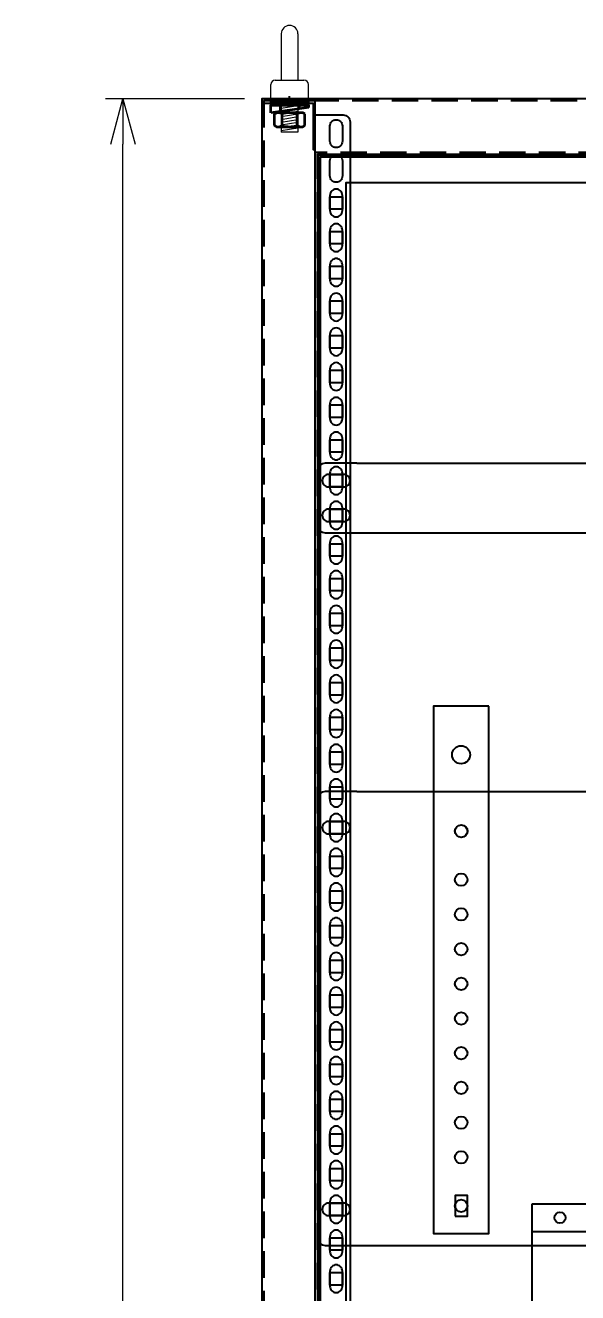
# Model space of a CAD drawing. Header units: millimetres. Extents: x 173893 to 258446, y -176540 to -123824.
# Drawn here: x 187391 to 187789, y -151404 to -150491 of the extents above; entities that cross this region are included whole.
import ezdxf

# ---------------------------------------------------------------- set-up
doc = ezdxf.new("R2010")
doc.units = ezdxf.units.MM
doc.header["$LTSCALE"] = 3
for name, pattern in [('ACAD_ISO04W100', [30, 24, -3, 0, -3]), ('CACHE2', [4.7625, 3.175, -1.5875]), ('HIDDEN', [9.525, 6.35, -3.175])]:
    doc.linetypes.add(name, pattern=pattern)
for name, color, linetype in [('@.DM. NÉT CHÍNH', 7, 'Continuous'), ('@.VISIBLE', 7, 'Continuous'), ('centerline', 6, 'ACAD_ISO04W100'), ('dim', 7, 'Continuous'), ('equipments', 2, 'Continuous')]:
    doc.layers.add(name, color=color, linetype=linetype)
doc.layers.add('FORT', color=2, linetype='Continuous', lineweight=35)
doc.layers.add('POINTILLE', color=8, linetype='CACHE2', lineweight=25)
doc.styles.add('Ann_w01', font='romans.shx', dxfattribs={"width": 0.6, "bigfont": 'chineset.shx'})
doc.dimstyles.new('Dim 01_SC25', dxfattribs={"dimscale": 25, "dimtxt": 2, "dimasz": 1.3, "dimexe": 0.5, "dimexo": 0.5, "dimgap": 0.5, "dimtad": 1, "dimdec": 1, "dimzin": 12, "dimdsep": 46, "dimtxsty": 'Ann_w01', "dimblk": 'OPEN30', "dimcen": 1.5, "dimclrd": 6, "dimclre": 6, "dimclrt": 3, "dimadec": 1, "dimazin": 3, "dimtm": 1e-09, "dimtfac": 1, "dimtdec": 1, "dimtix": 1, "dimtmove": 0, "dimatfit": 3, "dimldrblk": 'OPEN30', "dimfxl": 1, "dimtolj": 1, "dimlwd": 0, "dimlwe": 0, "dimarcsym": 0})

# ---------------------------------------------------------------- blocks, each defined once
blk = doc.blocks.new('_Open30')
at = {"color": 0, "linetype": 'ByBlock', "lineweight": -2}
for p, q in [((-1, 0.268), (0, 0)), ((0, 0), (-1, -0.268)), ((0, 0), (-1, 0))]:
    blk.add_line(p, q, dxfattribs=at)
blk = doc.blocks.new('*D166')
at = {"layer": 'Defpoints', "color": 0, "transparency": 16777216}
for p in [(187461.33, -150543.95), (187561.33, -150543.95), (187561.33, -152543.95)]:
    blk.add_point(p, dxfattribs=at)
at = {"layer": 'dim', "color": 6, "lineweight": 0, "transparency": 16777216}
for p, q in [((187548.83, -150543.95), (187448.83, -150543.95)), ((187461.33, -152511.45), (187461.33, -150576.45)), ((187548.83, -152543.95), (187448.83, -152543.95))]:
    blk.add_line(p, q, dxfattribs=at)
at = {"layer": 'dim', "color": 6, "lineweight": 0, "transparency": 16777216, "xscale": 32.5, "yscale": 32.5, "zscale": 32.5}
for p, rotation in [((187461.33, -150543.95), 90), ((187461.33, -152543.95), 270)]:
    blk.add_blockref('_Open30', p, dxfattribs=dict(at, rotation=rotation))
at = {"layer": 'dim', "color": 3, "transparency": 16777216, "insert": (187423.83, -151543.95), "char_height": 50, "attachment_point": 5, "rotation": 90, "style": 'Ann_w01'}
blk.add_mtext('\\A1;2000', dxfattribs=at)
blk = doc.blocks.new('HM12_COTE')
at = {"layer": 'FORT'}
for p, q in [((-10.97, 9.15), (-9.5, 10)), ((-10.97, 0.85), (-10.97, 9.15)), ((9.5, 10), (-9.5, 10)), ((-5.48, 0.85), (-5.48, 9.15)), ((5.48, 0.85), (5.48, 9.15)), ((10.97, 9.15), (9.5, 10)), ((10.97, 0.85), (10.97, 9.15)), ((-9.5, 0), (-10.97, 0.85)), ((-9.5, 0), (9.5, 0)), ((9.5, 0), (10.97, 0.85))]:
    blk.add_line(p, q, dxfattribs=at)
for centre, radius, start, end in [((-8.23, 5.14), 4.86, 55.61585, 124.38415), ((0, -8.15), 18.15, 72.4121, 107.5879), ((8.23, 5.14), 4.86, 55.61585, 124.38415), ((-8.23, 4.86), 4.86, 235.61585, 304.38415), ((0, 18.15), 18.15, 252.4121, 287.5879), ((8.23, 4.86), 4.86, 235.61585, 304.38415)]:
    blk.add_arc(centre, radius, start, end, dxfattribs=at)
blk = doc.blocks.new('CALE_M12_IPN')
at = {"layer": 'FORT'}
for p, q in [((-13.5, 3.61), (13.5, 3.61)), ((-13.5, -1.89), (-13.5, 3.61)), ((13.5, 1.89), (-13.5, -1.89)), ((13.5, 3.61), (13.5, 1.89))]:
    blk.add_line(p, q, dxfattribs=at)
at = {"layer": 'POINTILLE'}
for p, q in [((-7, 3.61), (-7, -0.98)), ((7, 3.61), (7, 0.98))]:
    blk.add_line(p, q, dxfattribs=at)
blk = doc.blocks.new('RONDELLE_M12')
at = {"layer": 'FORT'}
blk.add_lwpolyline([(-13.5, 2.5), (-13.5, 0), (13.5, 0), (13.5, 2.5)], close=True, dxfattribs=at)
at = {"layer": 'POINTILLE'}
for p, q in [((-7, 0), (-7, 2.5)), ((7, 0), (7, 2.5))]:
    blk.add_line(p, q, dxfattribs=at)
blk = doc.blocks.new('Oval 20x9')
at = {"layer": '@.VISIBLE', "color": 2}
blk.add_lwpolyline([(-5.5, -4.5), (5.5, -4.5, 0.414214), (10, 0), (10, 0, 0.414214), (5.5, 4.5), (-5.5, 4.5, 0.414214), (-10, 0), (-10, 0, 0.414214)], format="xyb", close=True, dxfattribs=at)

msp = doc.modelspace()

# ---------------------------------------------------------------- linework, layer by layer
for points in [[(187561.33, -152443.95), (188561.33, -152443.95), (188561.33, -150543.95), (187561.33, -150543.95)], [(187601.33, -152403.95), (188521.33, -152403.95), (188521.33, -150583.95), (187601.33, -150583.95)], [(187610.33, -150614.45), (187619.33, -150614.45), (187619.33, -150623.45), (187610.33, -150623.45)], [(187610.33, -150639.45), (187619.33, -150639.45), (187619.33, -150648.45), (187610.33, -150648.45)], [(187610.33, -150664.45), (187619.33, -150664.45), (187619.33, -150673.45), (187610.33, -150673.45)], [(187610.33, -150689.45), (187619.33, -150689.45), (187619.33, -150698.45), (187610.33, -150698.45)], [(187610.33, -150714.45), (187619.33, -150714.45), (187619.33, -150723.45), (187610.33, -150723.45)], [(187610.33, -150739.45), (187619.33, -150739.45), (187619.33, -150748.45), (187610.33, -150748.45)], [(187610.33, -150764.45), (187619.33, -150764.45), (187619.33, -150773.45), (187610.33, -150773.45)], [(187610.33, -150789.45), (187619.33, -150789.45), (187619.33, -150798.45), (187610.33, -150798.45)], [(187610.33, -150814.45), (187619.33, -150814.45), (187619.33, -150823.45), (187610.33, -150823.45)], [(187610.33, -150839.45), (187619.33, -150839.45), (187619.33, -150848.45), (187610.33, -150848.45)], [(187610.33, -150864.45), (187619.33, -150864.45), (187619.33, -150873.45), (187610.33, -150873.45)], [(187610.33, -150889.45), (187619.33, -150889.45), (187619.33, -150898.45), (187610.33, -150898.45)], [(187610.33, -150914.45), (187619.33, -150914.45), (187619.33, -150923.45), (187610.33, -150923.45)], [(187610.33, -150939.45), (187619.33, -150939.45), (187619.33, -150948.45), (187610.33, -150948.45)], [(187610.33, -150964.45), (187619.33, -150964.45), (187619.33, -150973.45), (187610.33, -150973.45)], [(187724.83, -150981.45), (187684.83, -150981.45), (187684.83, -151361.45), (187724.83, -151361.45)], [(187610.33, -150989.45), (187619.33, -150989.45), (187619.33, -150998.45), (187610.33, -150998.45)], [(187610.33, -151014.45), (187619.33, -151014.45), (187619.33, -151023.45), (187610.33, -151023.45)], [(187610.33, -151039.45), (187619.33, -151039.45), (187619.33, -151048.45), (187610.33, -151048.45)], [(187610.33, -151064.45), (187619.33, -151064.45), (187619.33, -151073.45), (187610.33, -151073.45)], [(187610.33, -151089.45), (187619.33, -151089.45), (187619.33, -151098.45), (187610.33, -151098.45)], [(187610.33, -151114.45), (187619.33, -151114.45), (187619.33, -151123.45), (187610.33, -151123.45)], [(187610.33, -151139.45), (187619.33, -151139.45), (187619.33, -151148.45), (187610.33, -151148.45)], [(187610.33, -151164.45), (187619.33, -151164.45), (187619.33, -151173.45), (187610.33, -151173.45)], [(187610.33, -151189.45), (187619.33, -151189.45), (187619.33, -151198.45), (187610.33, -151198.45)], [(187610.33, -151214.45), (187619.33, -151214.45), (187619.33, -151223.45), (187610.33, -151223.45)], [(187610.33, -151239.45), (187619.33, -151239.45), (187619.33, -151248.45), (187610.33, -151248.45)], [(187610.33, -151264.45), (187619.33, -151264.45), (187619.33, -151273.45), (187610.33, -151273.45)], [(187610.33, -151289.45), (187619.33, -151289.45), (187619.33, -151298.45), (187610.33, -151298.45)], [(187610.33, -151314.45), (187619.33, -151314.45), (187619.33, -151323.45), (187610.33, -151323.45)], [(187610.33, -151339.45), (187619.33, -151339.45), (187619.33, -151348.45), (187610.33, -151348.45)], [(187610.33, -151364.45), (187619.33, -151364.45), (187619.33, -151373.45), (187610.33, -151373.45)], [(187610.33, -151389.45), (187619.33, -151389.45), (187619.33, -151398.45), (187610.33, -151398.45)]]:
    msp.add_lwpolyline(points, close=True)
at = {"linetype": 'HIDDEN'}
for points in [[(187562.83, -152442.45), (188559.83, -152442.45), (188559.83, -150545.45), (187562.83, -150545.45)], [(187599.83, -152405.45), (188522.83, -152405.45), (188522.83, -150582.45), (187599.83, -150582.45)]]:
    msp.add_lwpolyline(points, close=True, dxfattribs=at)
at = {"color": 1}
msp.add_lwpolyline([(187599.83, -150580.45), (187599.83, -150545.45), (187562.83, -150545.45), (187562.83, -150546.95), (187598.33, -150546.95), (187598.33, -150580.45)], close=True, dxfattribs=at)
at = {"color": 151}
for points in [[(187599.83, -150555.45), (187619.83, -150555.45, -0.414214), (187624.83, -150560.45), (187624.83, -152427.45, -0.414214), (187619.83, -152432.45), (187599.83, -152432.45)], [(187610.33, -150574.45), (187610.33, -150563.45, -0.414214), (187614.83, -150558.95), (187614.83, -150558.95, -0.414214), (187619.33, -150563.45), (187619.33, -150574.45, -0.414214), (187614.83, -150578.95), (187614.83, -150578.95, -0.414214)], [(187610.33, -150599.45), (187610.33, -150588.45, -0.414214), (187614.83, -150583.95), (187614.83, -150583.95, -0.414214), (187619.33, -150588.45), (187619.33, -150599.45, -0.414214), (187614.83, -150603.95), (187614.83, -150603.95, -0.414214)], [(187610.33, -150613.45), (187610.33, -150624.45, 0.414214), (187614.83, -150628.95), (187614.83, -150628.95, 0.414214), (187619.33, -150624.45), (187619.33, -150613.45, 0.414214), (187614.83, -150608.95), (187614.83, -150608.95, 0.414214)], [(187610.33, -150638.45), (187610.33, -150649.45, 0.414214), (187614.83, -150653.95), (187614.83, -150653.95, 0.414214), (187619.33, -150649.45), (187619.33, -150638.45, 0.414214), (187614.83, -150633.95), (187614.83, -150633.95, 0.414214)], [(187610.33, -150663.45), (187610.33, -150674.45, 0.414214), (187614.83, -150678.95), (187614.83, -150678.95, 0.414214), (187619.33, -150674.45), (187619.33, -150663.45, 0.414214), (187614.83, -150658.95), (187614.83, -150658.95, 0.414214)], [(187610.33, -150688.45), (187610.33, -150699.45, 0.414214), (187614.83, -150703.95), (187614.83, -150703.95, 0.414214), (187619.33, -150699.45), (187619.33, -150688.45, 0.414214), (187614.83, -150683.95), (187614.83, -150683.95, 0.414214)], [(187610.33, -150713.45), (187610.33, -150724.45, 0.414214), (187614.83, -150728.95), (187614.83, -150728.95, 0.414214), (187619.33, -150724.45), (187619.33, -150713.45, 0.414214), (187614.83, -150708.95), (187614.83, -150708.95, 0.414214)], [(187610.33, -150738.45), (187610.33, -150749.45, 0.414214), (187614.83, -150753.95), (187614.83, -150753.95, 0.414214), (187619.33, -150749.45), (187619.33, -150738.45, 0.414214), (187614.83, -150733.95), (187614.83, -150733.95, 0.414214)], [(187610.33, -150763.45), (187610.33, -150774.45, 0.414214), (187614.83, -150778.95), (187614.83, -150778.95, 0.414214), (187619.33, -150774.45), (187619.33, -150763.45, 0.414214), (187614.83, -150758.95), (187614.83, -150758.95, 0.414214)], [(187610.33, -150788.45), (187610.33, -150799.45, 0.414214), (187614.83, -150803.95), (187614.83, -150803.95, 0.414214), (187619.33, -150799.45), (187619.33, -150788.45, 0.414214), (187614.83, -150783.95), (187614.83, -150783.95, 0.414214)], [(187610.33, -150813.45), (187610.33, -150824.45, 0.414214), (187614.83, -150828.95), (187614.83, -150828.95, 0.414214), (187619.33, -150824.45), (187619.33, -150813.45, 0.414214), (187614.83, -150808.95), (187614.83, -150808.95, 0.414214)], [(187610.33, -150838.45), (187610.33, -150849.45, 0.414214), (187614.83, -150853.95), (187614.83, -150853.95, 0.414214), (187619.33, -150849.45), (187619.33, -150838.45, 0.414214), (187614.83, -150833.95), (187614.83, -150833.95, 0.414214)], [(187610.33, -150863.45), (187610.33, -150874.45, 0.414214), (187614.83, -150878.95), (187614.83, -150878.95, 0.414214), (187619.33, -150874.45), (187619.33, -150863.45, 0.414214), (187614.83, -150858.95), (187614.83, -150858.95, 0.414214)], [(187610.33, -150888.45), (187610.33, -150899.45, 0.414214), (187614.83, -150903.95), (187614.83, -150903.95, 0.414214), (187619.33, -150899.45), (187619.33, -150888.45, 0.414214), (187614.83, -150883.95), (187614.83, -150883.95, 0.414214)], [(187610.33, -150913.45), (187610.33, -150924.45, 0.414214), (187614.83, -150928.95), (187614.83, -150928.95, 0.414214), (187619.33, -150924.45), (187619.33, -150913.45, 0.414214), (187614.83, -150908.95), (187614.83, -150908.95, 0.414214)], [(187610.33, -150938.45), (187610.33, -150949.45, 0.414214), (187614.83, -150953.95), (187614.83, -150953.95, 0.414214), (187619.33, -150949.45), (187619.33, -150938.45, 0.414214), (187614.83, -150933.95), (187614.83, -150933.95, 0.414214)], [(187610.33, -150963.45), (187610.33, -150974.45, 0.414214), (187614.83, -150978.95), (187614.83, -150978.95, 0.414214), (187619.33, -150974.45), (187619.33, -150963.45, 0.414214), (187614.83, -150958.95), (187614.83, -150958.95, 0.414214)], [(187610.33, -150988.45), (187610.33, -150999.45, 0.414214), (187614.83, -151003.95), (187614.83, -151003.95, 0.414214), (187619.33, -150999.45), (187619.33, -150988.45, 0.414214), (187614.83, -150983.95), (187614.83, -150983.95, 0.414214)], [(187610.33, -151013.45), (187610.33, -151024.45, 0.414214), (187614.83, -151028.95), (187614.83, -151028.95, 0.414214), (187619.33, -151024.45), (187619.33, -151013.45, 0.414214), (187614.83, -151008.95), (187614.83, -151008.95, 0.414214)], [(187610.33, -151038.45), (187610.33, -151049.45, 0.414214), (187614.83, -151053.95), (187614.83, -151053.95, 0.414214), (187619.33, -151049.45), (187619.33, -151038.45, 0.414214), (187614.83, -151033.95), (187614.83, -151033.95, 0.414214)], [(187610.33, -151063.45), (187610.33, -151074.45, 0.414214), (187614.83, -151078.95), (187614.83, -151078.95, 0.414214), (187619.33, -151074.45), (187619.33, -151063.45, 0.414214), (187614.83, -151058.95), (187614.83, -151058.95, 0.414214)], [(187610.33, -151088.45), (187610.33, -151099.45, 0.414214), (187614.83, -151103.95), (187614.83, -151103.95, 0.414214), (187619.33, -151099.45), (187619.33, -151088.45, 0.414214), (187614.83, -151083.95), (187614.83, -151083.95, 0.414214)], [(187610.33, -151113.45), (187610.33, -151124.45, 0.414214), (187614.83, -151128.95), (187614.83, -151128.95, 0.414214), (187619.33, -151124.45), (187619.33, -151113.45, 0.414214), (187614.83, -151108.95), (187614.83, -151108.95, 0.414214)], [(187610.33, -151138.45), (187610.33, -151149.45, 0.414214), (187614.83, -151153.95), (187614.83, -151153.95, 0.414214), (187619.33, -151149.45), (187619.33, -151138.45, 0.414214), (187614.83, -151133.95), (187614.83, -151133.95, 0.414214)], [(187610.33, -151163.45), (187610.33, -151174.45, 0.414214), (187614.83, -151178.95), (187614.83, -151178.95, 0.414214), (187619.33, -151174.45), (187619.33, -151163.45, 0.414214), (187614.83, -151158.95), (187614.83, -151158.95, 0.414214)], [(187610.33, -151188.45), (187610.33, -151199.45, 0.414214), (187614.83, -151203.95), (187614.83, -151203.95, 0.414214), (187619.33, -151199.45), (187619.33, -151188.45, 0.414214), (187614.83, -151183.95), (187614.83, -151183.95, 0.414214)], [(187610.33, -151213.45), (187610.33, -151224.45, 0.414214), (187614.83, -151228.95), (187614.83, -151228.95, 0.414214), (187619.33, -151224.45), (187619.33, -151213.45, 0.414214), (187614.83, -151208.95), (187614.83, -151208.95, 0.414214)], [(187610.33, -151238.45), (187610.33, -151249.45, 0.414214), (187614.83, -151253.95), (187614.83, -151253.95, 0.414214), (187619.33, -151249.45), (187619.33, -151238.45, 0.414214), (187614.83, -151233.95), (187614.83, -151233.95, 0.414214)], [(187610.33, -151263.45), (187610.33, -151274.45, 0.414214), (187614.83, -151278.95), (187614.83, -151278.95, 0.414214), (187619.33, -151274.45), (187619.33, -151263.45, 0.414214), (187614.83, -151258.95), (187614.83, -151258.95, 0.414214)], [(187610.33, -151288.45), (187610.33, -151299.45, 0.414214), (187614.83, -151303.95), (187614.83, -151303.95, 0.414214), (187619.33, -151299.45), (187619.33, -151288.45, 0.414214), (187614.83, -151283.95), (187614.83, -151283.95, 0.414214)], [(187610.33, -151313.45), (187610.33, -151324.45, 0.414214), (187614.83, -151328.95), (187614.83, -151328.95, 0.414214), (187619.33, -151324.45), (187619.33, -151313.45, 0.414214), (187614.83, -151308.95), (187614.83, -151308.95, 0.414214)], [(187610.33, -151338.45), (187610.33, -151349.45, 0.414214), (187614.83, -151353.95), (187614.83, -151353.95, 0.414214), (187619.33, -151349.45), (187619.33, -151338.45, 0.414214), (187614.83, -151333.95), (187614.83, -151333.95, 0.414214)], [(187610.33, -151363.45), (187610.33, -151374.45, 0.414214), (187614.83, -151378.95), (187614.83, -151378.95, 0.414214), (187619.33, -151374.45), (187619.33, -151363.45, 0.414214), (187614.83, -151358.95), (187614.83, -151358.95, 0.414214)], [(187610.33, -151388.45), (187610.33, -151399.45, 0.414214), (187614.83, -151403.95), (187614.83, -151403.95, 0.414214), (187619.33, -151399.45), (187619.33, -151388.45, 0.414214), (187614.83, -151383.95), (187614.83, -151383.95, 0.414214)]]:
    msp.add_lwpolyline(points, format="xyb", close=True, dxfattribs=at)
at = {"color": 6}
for points in [[(187601.83, -152403.45), (188520.83, -152403.45), (188520.83, -150584.45), (187601.83, -150584.45)], [(187603.33, -152401.95), (188519.33, -152401.95), (188519.33, -150585.95), (187603.33, -150585.95)], [(187621.83, -152383.45), (188500.83, -152383.45), (188500.83, -150604.45), (187621.83, -150604.45)]]:
    msp.add_lwpolyline(points, close=True, dxfattribs=at)
for centre, radius in [((187704.83, -151016.45), 6.5), ((187704.83, -151071.45), 4.5), ((187704.83, -151106.45), 4.5), ((187704.83, -151131.45), 4.5), ((187704.83, -151156.45), 4.5), ((187704.83, -151181.45), 4.5), ((187704.83, -151206.45), 4.5), ((187704.83, -151231.45), 4.5), ((187704.83, -151256.45), 4.5), ((187704.83, -151281.45), 4.5), ((187704.83, -151306.45), 4.5), ((187704.83, -151341.45), 4.5)]:
    msp.add_circle(centre, radius)
at = {"color": 1}
msp.add_circle((187704.97, -151071.44), 4.5, dxfattribs=at)
at = {"layer": '@.DM. NÉT CHÍNH', "color": 1, "linetype": 'Continuous'}
msp.add_lwpolyline([(187700.47, -151348.94), (187709.47, -151348.94), (187709.47, -151333.94), (187700.47, -151333.94)], close=True, dxfattribs=at)
at = {"layer": '@.VISIBLE'}
for p, q in [((187629.83, -150806.45), (188492.83, -150806.45)), ((187629.83, -150856.45), (188492.83, -150856.45)), ((187629.83, -151042.95), (188492.83, -151042.95)), ((187756.03, -151359.98), (187931.03, -151359.98)), ((187629.83, -151369.95), (188492.83, -151369.95))]:
    msp.add_line(p, q, dxfattribs=at)
for points in [[(187629.83, -150806.45), (187606.83, -150806.45, 0.414214), (187601.83, -150811.45), (187601.83, -150851.45, 0.414214), (187606.83, -150856.45), (187629.83, -150856.45)], [(187629.83, -151042.95), (187606.83, -151042.95, 0.414214), (187601.83, -151047.95), (187601.83, -151364.95, 0.414214), (187606.83, -151369.95), (187629.83, -151369.95)]]:
    msp.add_lwpolyline(points, format="xyb", dxfattribs=at)
msp.add_lwpolyline([(187756.03, -151339.98), (187931.03, -151339.98), (187931.03, -152036.48), (187756.03, -152036.48)], close=True, dxfattribs=at)
at = {"layer": '@.VISIBLE', "color": 2}
msp.add_circle((187776.03, -151349.98), 4, dxfattribs=at)
at = {"layer": 'centerline'}
msp.add_line((187581.33, -150545.95), (187581.33, -150541.95), dxfattribs=at)
at = {"layer": 'equipments', "lineweight": 0}
for p, q in [((187575.33, -150496.95), (187575.33, -150530.45)), ((187587.33, -150496.95), (187587.33, -150530.45)), ((187567.83, -150543.95), (187567.83, -150533.62)), ((187571, -150530.45), (187591.66, -150530.45)), ((187594.83, -150543.95), (187594.83, -150533.62)), ((187594.83, -150543.95), (187567.83, -150543.95)), ((187575.33, -150543.95), (187575.33, -150567.95)), ((187587.33, -150543.95), (187575.33, -150543.95)), ((187587.33, -150543.95), (187587.33, -150567.95)), ((187587.33, -150567.95), (187575.33, -150567.95))]:
    msp.add_line(p, q, dxfattribs=at)
at = {"layer": 'equipments', "color": 8, "lineweight": 0}
for p, q in [((187587.33, -150544.95), (187575.33, -150546.95)), ((187587.33, -150546.95), (187575.33, -150548.95)), ((187587.33, -150548.95), (187575.33, -150550.95)), ((187587.33, -150550.95), (187575.33, -150552.95)), ((187587.33, -150552.95), (187575.33, -150554.95)), ((187587.33, -150554.95), (187575.33, -150556.95)), ((187587.33, -150556.95), (187575.33, -150558.95)), ((187587.33, -150558.95), (187575.33, -150560.95)), ((187587.33, -150560.95), (187575.33, -150562.95)), ((187587.33, -150562.95), (187575.33, -150564.95)), ((187587.33, -150564.95), (187575.33, -150566.95))]:
    msp.add_line(p, q, dxfattribs=at)
at = {"layer": 'equipments', "lineweight": 0}
for centre, radius, start, end in [((187581.33, -150496.95), 6, 0, 180), ((187571, -150533.62), 3.17, 90, 180), ((187591.66, -150533.62), 3.17, 0, 90)]:
    msp.add_arc(centre, radius, start, end, dxfattribs=at)

# ---------------------------------------------------------------- block references
for name, p in [('RONDELLE_M12', (187581.33, -150548.45)), ('CALE_M12_IPN', (187581.33, -150552.06)), ('HM12_COTE', (187581.33, -150563.95))]:
    msp.add_blockref(name, p)
at = {"layer": '@.VISIBLE'}
for p in [(187614.83, -150818.95), (187614.83, -150843.95), (187614.83, -151068.95), (187614.83, -151343.95)]:
    msp.add_blockref('Oval 20x9', p, dxfattribs=at)

# ---------------------------------------------------------------- dimensions: what is measured, and where the dimension line sits
at = {"layer": 'dim'}
dim = msp.add_linear_dim(base=(187461.33, -150543.95), p1=(187561.33, -152543.95), p2=(187561.33, -150543.95), angle=90, dimstyle='Dim 01_SC25', dxfattribs=at)
dim.commit()
dim.dimension.update_dxf_attribs({"geometry": '*D166', "text_midpoint": (187423.83, -151543.95)})

doc.saveas('drawing.dxf')
